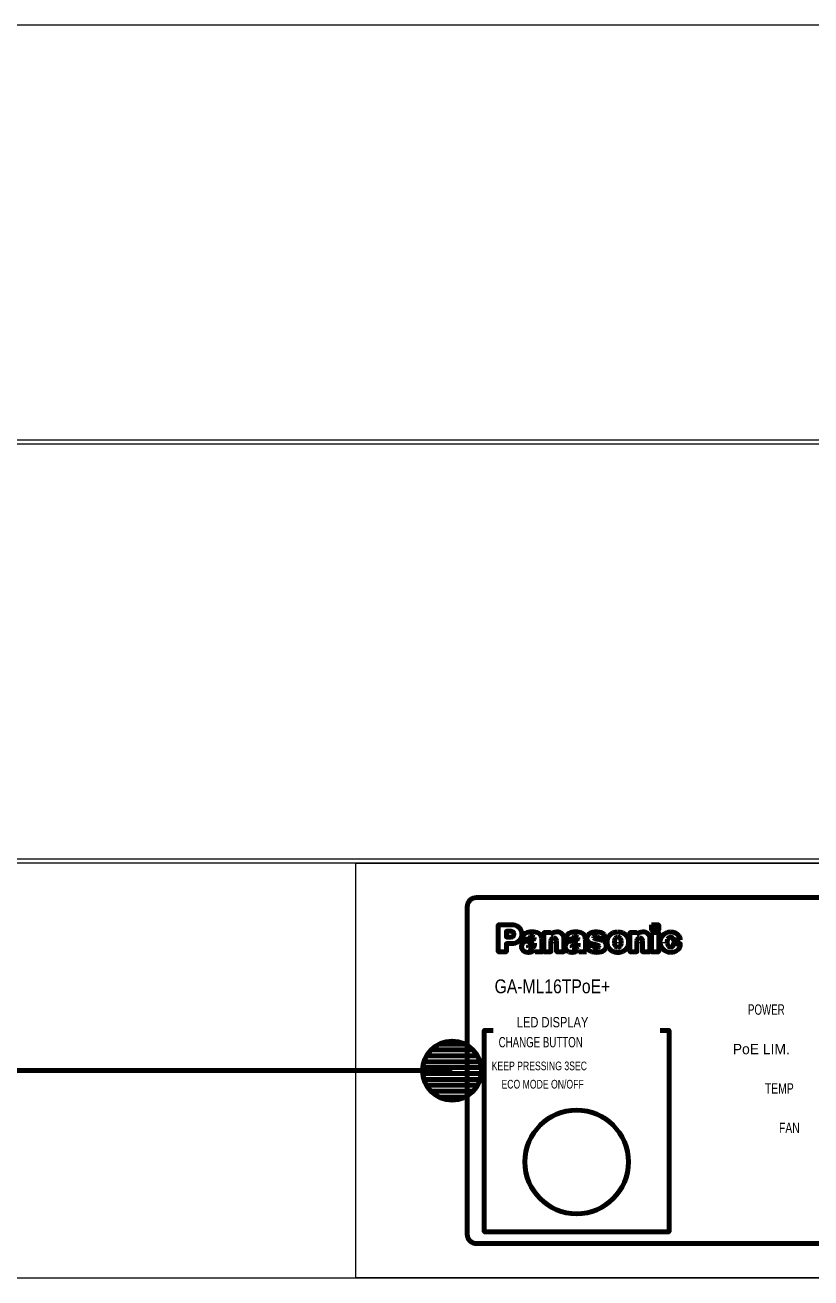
# Model space of a CAD drawing. Units: millimetres on the paper. Extents: x -400 to 400, y -280 to 280.
# Drawn here: x 150.79 to 157.46, y 132.85 to 143.48 of the extents above; entities that cross this region are included whole.
import ezdxf
from ezdxf.enums import TextEntityAlignment as Align

# ---------------------------------------------------------------- set-up
doc = ezdxf.new("R2010")
doc.units = ezdxf.units.MM
doc.linetypes.add('DASHED1', pattern=[1.8, 1.2, -0.6])
for name, color, linetype, lineweight in [('0-0_0', 7, 'Continuous', 20), ('0-2_Defpoints', 2, 'Continuous', 80), ('0-4_(J)SP', 7, 'Continuous', 20), ('0-6_moji1', 1, 'Continuous', 80)]:
    doc.layers.add(name, color=color, linetype=linetype, lineweight=lineweight)
doc.styles.add('PUDGoDpMt', font='')
doc.styles.get('PUDGoDpMt').set_extended_font_data('PUDGoDpMt')

# ---------------------------------------------------------------- blocks, each defined once
blk = doc.blocks.new('1U-')
at = {"layer": '0-6_moji1', "color": 7, "lineweight": 20}
for p, q in [((23.9, 0), (-23.9, 0)), ((-23.9, -4.4), (23.9, -4.4))]:
    blk.add_line(p, q, dxfattribs=at)
blk = doc.blocks.new('PP-1U-2')
at = {"layer": '0-4_(J)SP'}
blk.add_blockref('1U-', (0, 0), dxfattribs=at)
blk = doc.blocks.new('PN261693-')
at = {"layer": '0-6_moji1'}
for p, q in [((-15.22, -0.365), (-9.45, -0.365)), ((-15.32, -3.935), (-15.32, -0.465)), ((-13.363, -0.709), (-13.363, -0.655)), ((-13.363, -0.655), (-13.287, -0.655)), ((-13.287, -0.709), (-13.287, -0.655)), ((-14.85, -0.723), (-14.903, -0.723)), ((-14.903, -0.784), (-14.903, -0.723)), ((-14.85, -0.784), (-14.903, -0.784)), ((-14.505, -0.94), (-14.505, -0.736)), ((-14.436, -0.736), (-14.505, -0.736)), ((-14.434, -0.758), (-14.436, -0.736)), ((-13.926, -0.795), (-13.853, -0.795)), ((-13.853, -0.795), (-13.853, -0.789)), ((-13.593, -0.94), (-13.593, -0.736)), ((-13.524, -0.736), (-13.593, -0.736)), ((-13.524, -0.736), (-13.522, -0.758)), ((-13.363, -0.709), (-13.287, -0.709)), ((-13.363, -0.94), (-13.363, -0.736)), ((-13.363, -0.736), (-13.287, -0.736)), ((-14.903, -0.94), (-14.903, -0.853)), ((-14.828, -0.853), (-14.903, -0.853)), ((-14.732, -0.806), (-14.663, -0.807)), ((-14.663, -0.807), (-14.663, -0.799)), ((-14.638, -0.86), (-14.653, -0.864)), ((-14.638, -0.86), (-14.653, -0.864)), ((-14.527, -0.922), (-14.529, -0.816)), ((-14.527, -0.922), (-14.529, -0.816)), ((-14.372, -0.94), (-14.372, -0.822)), ((-14.293, -0.94), (-14.293, -0.802)), ((-14.268, -0.806), (-14.199, -0.807)), ((-14.199, -0.807), (-14.199, -0.799)), ((-14.175, -0.86), (-14.19, -0.864)), ((-14.175, -0.86), (-14.19, -0.864)), ((-14.064, -0.922), (-14.065, -0.816)), ((-14.064, -0.922), (-14.065, -0.816)), ((-13.979, -0.872), (-14.051, -0.872)), ((-14.051, -0.872), (-13.979, -0.872)), ((-13.46, -0.94), (-13.46, -0.822)), ((-13.381, -0.94), (-13.381, -0.802)), ((-13.132, -0.814), (-13.132, -0.81)), ((-13.06, -0.814), (-13.132, -0.814)), ((-13.058, -0.855), (-13.058, -0.871)), ((-14.903, -0.94), (-14.991, -0.94)), ((-14.599, -0.94), (-14.518, -0.94)), ((-14.599, -0.94), (-14.518, -0.94)), ((-14.372, -0.94), (-14.293, -0.94)), ((-14.135, -0.94), (-14.055, -0.94)), ((-14.135, -0.94), (-14.055, -0.94)), ((-13.46, -0.94), (-13.381, -0.94)), ((-9.45, -4.035), (-15.22, -4.035))]:
    blk.add_line(p, q, dxfattribs=at)
at = {"layer": '0-6_moji1', "lineweight": 20}
for p, q in [((-14.729, -0.847), (-14.804, -0.847)), ((-14.505, -0.847), (-14.528, -0.847)), ((-14.372, -0.847), (-14.431, -0.847)), ((-14.265, -0.847), (-14.293, -0.847)), ((-14.021, -0.847), (-14.065, -0.847)), ((-13.835, -0.847), (-13.851, -0.847)), ((-13.686, -0.847), (-13.756, -0.847)), ((-13.593, -0.847), (-13.607, -0.847)), ((-13.46, -0.847), (-13.519, -0.847)), ((-13.363, -0.847), (-13.381, -0.847)), ((-13.197, -0.847), (-13.287, -0.847))]:
    blk.add_line(p, q, dxfattribs=at)
at = {"layer": '0-6_moji1', "color": 7, "lineweight": 20}
blk.add_lwpolyline([(-16.5, 0), (16.5, 0), (16.5, -4.4), (-16.5, -4.4)], close=True, dxfattribs=at)
at = {"layer": '0-6_moji1'}
for points in [[(-14.828, -0.655), (-14.991, -0.655), (-14.991, -0.94), (-14.903, -0.94), (-14.903, -0.853), (-14.828, -0.853)], [(-14.991, -0.94), (-14.991, -0.655), (-14.828, -0.655)], [(-14.85, -0.723), (-14.903, -0.723), (-14.903, -0.784), (-14.85, -0.784)], [(-14.434, -0.758), (-14.436, -0.736), (-14.505, -0.736), (-14.505, -0.94), (-14.431, -0.94), (-14.431, -0.823)], [(-13.926, -0.795), (-13.853, -0.795), (-13.853, -0.789)], [(-13.519, -0.823), (-13.519, -0.94), (-13.593, -0.94), (-13.593, -0.736), (-13.524, -0.736), (-13.522, -0.758)], [(-13.363, -0.94), (-13.287, -0.94), (-13.287, -0.736)], [(-14.732, -0.806), (-14.663, -0.807), (-14.663, -0.799)], [(-14.505, -0.94), (-14.431, -0.94), (-14.431, -0.823)], [(-14.372, -0.822), (-14.372, -0.94), (-14.293, -0.94), (-14.293, -0.802)], [(-14.268, -0.806), (-14.199, -0.807), (-14.199, -0.799)], [(-13.593, -0.94), (-13.519, -0.94), (-13.519, -0.823)], [(-13.381, -0.802), (-13.381, -0.94), (-13.46, -0.94), (-13.46, -0.822)], [(-13.132, -0.81), (-13.132, -0.814), (-13.06, -0.814)], [(-13.058, -0.871), (-13.058, -0.855), (-13.132, -0.855), (-13.132, -0.863)], [(-13.058, -0.855), (-13.132, -0.855), (-13.132, -0.863)], [(-13.271, -1.774), (-13.178, -1.774), (-13.178, -3.91), (-15.138, -3.91), (-15.138, -1.774), (-15.044, -1.774)]]:
    blk.add_lwpolyline(points, dxfattribs=at)
for points in [[(-13.363, -0.655), (-13.287, -0.655), (-13.287, -0.709), (-13.363, -0.709)], [(-13.363, -0.736), (-13.287, -0.736), (-13.287, -0.94), (-13.363, -0.94)]]:
    blk.add_lwpolyline(points, close=True, dxfattribs=at)
blk.add_circle((-14.158, -3.17), 0.55, dxfattribs=at)
for centre, radius, start, end in [((-15.22, -0.465), 0.1, 90, 180), ((-14.839, -0.754), 0.0997, 276.4531, 83.5469), ((-14.839, -0.754), 0.0997, 276.4531, 83.5469), ((-14.854, -0.754), 0.0308, 276.1799, 83.8201), ((-14.854, -0.754), 0.0308, 276.1799, 83.8201), ((-14.696, -0.795), 0.0376, 167.7282, 197.7282), ((-14.696, -0.795), 0.0376, 167.7282, 197.7282), ((-14.663, -0.804), 0.0717, 121.4291, 165.8552), ((-14.663, -0.804), 0.0717, 121.4291, 165.8552), ((-14.638, -0.879), 0.15, 88.0804, 114.607), ((-14.638, -0.879), 0.15, 88.0804, 114.607), ((-14.641, -0.803), 0.022, 110.098, 170.098), ((-14.641, -0.803), 0.022, 110.098, 170.098), ((-14.632, -0.827), 0.0474, 77.9956, 110.098), ((-14.632, -0.827), 0.0474, 77.9956, 110.098), ((-14.629, -0.89), 0.161, 64.6679, 91.4716), ((-14.629, -0.89), 0.161, 64.6679, 91.4716), ((-14.626, -0.799), 0.0187, 27.3089, 77.9956), ((-14.626, -0.799), 0.0187, 27.3089, 77.9956), ((-14.626, -0.799), 0.0187, 347.7558, 27.3089), ((-14.626, -0.799), 0.0187, 347.7558, 27.3089), ((-14.581, -0.789), 0.0486, 18.3091, 64.269), ((-14.581, -0.789), 0.0486, 18.3091, 64.269), ((-14.653, -0.812), 0.124, 358.3091, 18.3091), ((-14.653, -0.812), 0.124, 358.3091, 18.3091), ((-14.366, -0.823), 0.094, 91.7844, 136.9472), ((-14.366, -0.823), 0.094, 91.7844, 136.9472), ((-14.399, -0.826), 0.032, 89.4959, 174.4959), ((-14.399, -0.826), 0.032, 89.4959, 174.4959), ((-14.399, -0.82), 0.0267, 356.5961, 89.5563), ((-14.399, -0.82), 0.0267, 356.5961, 89.5563), ((-14.365, -0.8), 0.0719, 358.7425, 93.0351), ((-14.365, -0.8), 0.0719, 358.7425, 93.0351), ((-14.233, -0.795), 0.0376, 167.7282, 197.7282), ((-14.233, -0.795), 0.0376, 167.7282, 197.7282), ((-14.2, -0.804), 0.0717, 121.4291, 165.8552), ((-14.2, -0.804), 0.0717, 121.4291, 165.8552), ((-14.175, -0.879), 0.15, 88.0804, 114.607), ((-14.175, -0.879), 0.15, 88.0804, 114.607), ((-14.177, -0.803), 0.022, 110.098, 170.098), ((-14.177, -0.803), 0.022, 110.098, 170.098), ((-14.169, -0.827), 0.0474, 77.9956, 110.098), ((-14.169, -0.827), 0.0474, 77.9956, 110.098), ((-14.165, -0.89), 0.161, 64.6679, 91.4716), ((-14.165, -0.89), 0.161, 64.6679, 91.4716), ((-14.163, -0.799), 0.0187, 27.3089, 77.9956), ((-14.163, -0.799), 0.0187, 27.3089, 77.9956), ((-14.163, -0.799), 0.0187, 347.7558, 27.3089), ((-14.163, -0.799), 0.0187, 347.7558, 27.3089), ((-14.118, -0.789), 0.0486, 18.3091, 64.269), ((-14.118, -0.789), 0.0486, 18.3091, 64.269), ((-14.19, -0.812), 0.124, 358.3091, 18.3091), ((-14.19, -0.812), 0.124, 358.3091, 18.3091), ((-13.997, -0.796), 0.0534, 139.5225, 188.4637), ((-13.997, -0.796), 0.0534, 139.5225, 188.4637), ((-13.976, -0.814), 0.0807, 103.8832, 139.5225), ((-13.976, -0.814), 0.0807, 103.8832, 139.5225), ((-13.955, -0.878), 0.148, 89.4348, 105.8719), ((-13.955, -0.878), 0.148, 89.4348, 105.8719), ((-13.966, -0.789), 0.0103, 153.1854, 198.4756), ((-13.966, -0.789), 0.0103, 153.1854, 198.4756), ((-13.959, -0.783), 0.0189, 208.0443, 262.3413), ((-13.959, -0.783), 0.0189, 208.0443, 262.3413), ((-13.959, -0.793), 0.0178, 112.0129, 149.7239), ((-13.959, -0.793), 0.0178, 112.0129, 149.7239), ((-13.951, -0.813), 0.0393, 70.1557, 112.0129), ((-13.951, -0.813), 0.0393, 70.1557, 112.0129), ((-13.951, -0.969), 0.239, 77.5117, 90.4595), ((-13.951, -0.969), 0.239, 77.5117, 90.4595), ((-13.945, -0.795), 0.0196, 30.1557, 70.1557), ((-13.945, -0.795), 0.0196, 30.1557, 70.1557), ((-13.933, -0.79), 0.0074, 0.6197, 42.1483), ((-13.933, -0.79), 0.0074, 0.6197, 42.1483), ((-13.989, -0.791), 0.0632, 355.6197, 0.6197), ((-13.989, -0.791), 0.0632, 355.6197, 0.6197), ((-13.918, -0.803), 0.0693, 43.0363, 74.8331), ((-13.918, -0.803), 0.0693, 43.0363, 74.8331), ((-13.914, -0.794), 0.0607, 4.5343, 39.5343), ((-13.914, -0.794), 0.0607, 4.5343, 39.5343), ((-13.735, -0.834), 0.1, 140.5567, 182.5567), ((-13.735, -0.834), 0.1, 140.5567, 182.5567), ((-13.723, -0.846), 0.117, 115.7398, 139.8559), ((-13.723, -0.846), 0.117, 115.7398, 139.8559), ((-13.723, -0.861), 0.131, 89.2946, 113.0329), ((-13.723, -0.861), 0.131, 89.2946, 113.0329), ((-13.697, -0.829), 0.0591, 145.1597, 175.1597), ((-13.697, -0.829), 0.0591, 145.1597, 175.1597), ((-13.722, -0.812), 0.0289, 89.0604, 145.1597), ((-13.722, -0.812), 0.0289, 89.0604, 145.1597), ((-13.72, -0.861), 0.131, 66.9671, 90.7054), ((-13.72, -0.861), 0.131, 66.9671, 90.7054), ((-13.721, -0.812), 0.0289, 34.8403, 90.9396), ((-13.721, -0.812), 0.0289, 34.8403, 90.9396), ((-13.746, -0.829), 0.0591, 4.8403, 34.8403), ((-13.746, -0.829), 0.0591, 4.8403, 34.8403), ((-13.719, -0.846), 0.117, 40.1441, 64.2602), ((-13.719, -0.846), 0.117, 40.1441, 64.2602), ((-13.707, -0.834), 0.1, 357.4433, 39.4433), ((-13.707, -0.834), 0.1, 357.4433, 39.4433), ((-13.454, -0.823), 0.094, 91.7844, 136.9472), ((-13.454, -0.823), 0.094, 91.7844, 136.9472), ((-13.487, -0.826), 0.032, 89.4959, 174.4959), ((-13.487, -0.826), 0.032, 89.4959, 174.4959), ((-13.487, -0.82), 0.0267, 356.5961, 89.5563), ((-13.487, -0.82), 0.0267, 356.5961, 89.5563), ((-13.453, -0.8), 0.0719, 358.7425, 93.0351), ((-13.453, -0.8), 0.0719, 358.7425, 93.0351), ((-13.163, -0.816), 0.0314, 89.9943, 163.4943), ((-13.163, -0.816), 0.0314, 89.9943, 163.4943), ((-13.158, -0.838), 0.108, 37.4868, 92.4868), ((-13.158, -0.838), 0.108, 37.4868, 92.4868), ((-13.164, -0.817), 0.0328, 12.3661, 87.3661), ((-13.164, -0.817), 0.0328, 12.3661, 87.3661), ((-13.144, -0.816), 0.0841, 1.3959, 31.3959), ((-13.144, -0.816), 0.0841, 1.3959, 31.3959), ((-14.679, -0.884), 0.0639, 167.9377, 210.0497), ((-14.679, -0.884), 0.0639, 167.9377, 210.0497), ((-14.689, -0.882), 0.0537, 109.6429, 167.9377), ((-14.689, -0.882), 0.0537, 109.6429, 167.9377), ((-14.687, -0.889), 0.0547, 210.0497, 249.5695), ((-14.687, -0.889), 0.0547, 210.0497, 249.5695), ((-14.646, -1.003), 0.182, 99.9163, 109.6429), ((-14.646, -1.003), 0.182, 99.9163, 109.6429), ((-14.807, -0.052), 0.783, 279.5248, 282.8374), ((-14.807, -0.052), 0.783, 279.5248, 282.8374), ((-14.652, -0.881), 0.0173, 148.5901, 224.6661), ((-14.652, -0.881), 0.0173, 148.5901, 224.6661), ((-14.644, -0.895), 0.0323, 106.2416, 134.2416), ((-14.644, -0.895), 0.0323, 106.2416, 134.2416), ((-14.645, -0.868), 0.0321, 232.0472, 282.0472), ((-14.645, -0.868), 0.0321, 232.0472, 282.0472), ((-14.669, -0.722), 0.142, 282.6079, 296.6597), ((-14.669, -0.722), 0.142, 282.6079, 296.6597), ((-14.651, -0.832), 0.0684, 280.9028, 296.357), ((-14.651, -0.832), 0.0684, 280.9028, 296.357), ((-14.662, -0.869), 0.0762, 290.7824, 317.4186), ((-14.662, -0.869), 0.0762, 290.7824, 317.4186), ((-14.649, -0.737), 0.0794, 281.7653, 291.7653), ((-14.649, -0.737), 0.0794, 281.7653, 291.7653), ((-14.637, -0.868), 0.0305, 302.0004, 328.0082), ((-14.637, -0.868), 0.0305, 302.0004, 328.0082), ((-14.622, -0.796), 0.0152, 278.0453, 304.2503), ((-14.622, -0.796), 0.0152, 278.0453, 304.2503), ((-14.622, -0.796), 0.0152, 304.2503, 334.2503), ((-14.622, -0.796), 0.0152, 304.2503, 334.2503), ((-14.648, -0.863), 0.0427, 330.5523, 0.0415), ((-14.648, -0.863), 0.0427, 330.5523, 0.0415), ((-14.717, -0.858), 0.112, 357.5036, 5.0759), ((-14.717, -0.858), 0.112, 357.5036, 5.0759), ((-14.551, -0.913), 0.0555, 187.8572, 209.403), ((-14.551, -0.913), 0.0555, 187.8572, 209.403), ((-14.493, -0.917), 0.0342, 187.8177, 203.0621), ((-14.493, -0.917), 0.0342, 187.8177, 203.0621), ((-14.216, -0.884), 0.0639, 167.9377, 210.0497), ((-14.216, -0.884), 0.0639, 167.9377, 210.0497), ((-14.225, -0.882), 0.0537, 109.6429, 167.9377), ((-14.225, -0.882), 0.0537, 109.6429, 167.9377), ((-14.224, -0.889), 0.0547, 210.0497, 249.5695), ((-14.224, -0.889), 0.0547, 210.0497, 249.5695), ((-14.182, -1.003), 0.182, 99.9163, 109.6429), ((-14.182, -1.003), 0.182, 99.9163, 109.6429), ((-14.343, -0.052), 0.783, 279.5248, 282.8374), ((-14.343, -0.052), 0.783, 279.5248, 282.8374), ((-14.189, -0.881), 0.0173, 148.5901, 224.6661), ((-14.189, -0.881), 0.0173, 148.5901, 224.6661), ((-14.181, -0.895), 0.0323, 106.2416, 134.2416), ((-14.181, -0.895), 0.0323, 106.2416, 134.2416), ((-14.181, -0.868), 0.0321, 232.0472, 282.0472), ((-14.181, -0.868), 0.0321, 232.0472, 282.0472), ((-14.206, -0.722), 0.142, 282.6079, 296.6597), ((-14.206, -0.722), 0.142, 282.6079, 296.6597), ((-14.187, -0.832), 0.0684, 280.9028, 296.357), ((-14.187, -0.832), 0.0684, 280.9028, 296.357), ((-14.198, -0.869), 0.0762, 290.7824, 317.4186), ((-14.198, -0.869), 0.0762, 290.7824, 317.4186), ((-14.185, -0.737), 0.0794, 281.7653, 291.7653), ((-14.185, -0.737), 0.0794, 281.7653, 291.7653), ((-14.173, -0.868), 0.0305, 302.0004, 328.0082), ((-14.173, -0.868), 0.0305, 302.0004, 328.0082), ((-14.158, -0.796), 0.0152, 278.0453, 304.2503), ((-14.158, -0.796), 0.0152, 278.0453, 304.2503), ((-14.158, -0.796), 0.0152, 304.2503, 334.2503), ((-14.158, -0.796), 0.0152, 304.2503, 334.2503), ((-14.184, -0.863), 0.0427, 330.5523, 0.0415), ((-14.184, -0.863), 0.0427, 330.5523, 0.0415), ((-14.253, -0.858), 0.112, 357.5036, 5.0759), ((-14.253, -0.858), 0.112, 357.5036, 5.0759), ((-14.087, -0.913), 0.0555, 187.8572, 209.403), ((-14.087, -0.913), 0.0555, 187.8572, 209.403), ((-14.03, -0.917), 0.0342, 187.8177, 203.0621), ((-14.03, -0.917), 0.0342, 187.8177, 203.0621), ((-13.999, -0.877), 0.053, 174.5979, 189.5979), ((-13.999, -0.877), 0.053, 174.5979, 189.5979), ((-13.994, -0.876), 0.0576, 189.5979, 209.6008), ((-13.994, -0.876), 0.0576, 189.5979, 209.6008), ((-13.987, -0.795), 0.0628, 188.4637, 216.081), ((-13.987, -0.795), 0.0628, 188.4637, 216.081), ((-13.978, -0.866), 0.0767, 210.1708, 256.3492), ((-13.978, -0.866), 0.0767, 210.1708, 256.3492), ((-13.998, -0.802), 0.0499, 216.081, 247.03), ((-13.998, -0.802), 0.0499, 216.081, 247.03), ((-13.979, -0.771), 0.0862, 244.0077, 251.9558), ((-13.979, -0.771), 0.0862, 244.0077, 251.9558), ((-13.957, -0.707), 0.154, 251.5747, 262.2962), ((-13.957, -0.707), 0.154, 251.5747, 262.2962), ((-13.819, -0.861), 0.161, 183.84, 186.975), ((-13.819, -0.861), 0.161, 183.84, 186.975), ((-14.085, -1.508), 0.657, 77.8988, 80.6082), ((-14.085, -1.508), 0.657, 77.8988, 80.6082), ((-13.963, -0.879), 0.0154, 186.975, 231.3936), ((-13.963, -0.879), 0.0154, 186.975, 231.3936), ((-13.948, -0.866), 0.0349, 225.6237, 268.4271), ((-13.948, -0.866), 0.0349, 225.6237, 268.4271), ((-13.912, -0.634), 0.175, 253.748, 260.6895), ((-13.912, -0.634), 0.175, 253.748, 260.6895), ((-13.947, -0.87), 0.0304, 265.5583, 296.3883), ((-13.947, -0.87), 0.0304, 265.5583, 296.3883), ((-13.96, -0.953), 0.0886, 71.718, 81.718), ((-13.96, -0.953), 0.0886, 71.718, 81.718), ((-13.963, -1.031), 0.225, 71.7375, 84.1481), ((-13.963, -1.031), 0.225, 71.7375, 84.1481), ((-13.939, -0.882), 0.0163, 290.2429, 341.7221), ((-13.939, -0.882), 0.0163, 290.2429, 341.7221), ((-13.937, -0.883), 0.0147, 11.0676, 71.718), ((-13.937, -0.883), 0.0147, 11.0676, 71.718), ((-13.937, -0.883), 0.0147, 341.7221, 11.0676), ((-13.937, -0.883), 0.0147, 341.7221, 11.0676), ((-13.917, -0.867), 0.0756, 285, 316.3042), ((-13.917, -0.867), 0.0756, 285, 316.3042), ((-13.908, -0.884), 0.0683, 38.8746, 76.9548), ((-13.908, -0.884), 0.0683, 38.8746, 76.9548), ((-13.917, -0.867), 0.0756, 316.3042, 341.664), ((-13.917, -0.867), 0.0756, 316.3042, 341.664), ((-13.899, -0.876), 0.0558, 343.8832, 38.6866), ((-13.899, -0.876), 0.0558, 343.8832, 38.6866), ((-13.735, -0.843), 0.1, 177.4433, 219.4433), ((-13.735, -0.843), 0.1, 177.4433, 219.4433), ((-13.723, -0.831), 0.117, 220.1441, 244.2602), ((-13.723, -0.831), 0.117, 220.1441, 244.2602), ((-13.674, -0.838), 0.083, 170, 190), ((-13.674, -0.838), 0.083, 170, 190), ((-13.697, -0.848), 0.0591, 184.8403, 214.8403), ((-13.697, -0.848), 0.0591, 184.8403, 214.8403), ((-13.722, -0.865), 0.0289, 214.8403, 270.9396), ((-13.722, -0.865), 0.0289, 214.8403, 270.9396), ((-13.721, -0.865), 0.0289, 269.0604, 325.1597), ((-13.721, -0.865), 0.0289, 269.0604, 325.1597), ((-13.746, -0.848), 0.0591, 325.1597, 355.1597), ((-13.746, -0.848), 0.0591, 325.1597, 355.1597), ((-13.768, -0.838), 0.083, 350, 10), ((-13.768, -0.838), 0.083, 350, 10), ((-13.719, -0.831), 0.117, 295.7398, 319.8559), ((-13.719, -0.831), 0.117, 295.7398, 319.8559), ((-13.707, -0.843), 0.1, 320.5567, 2.5567), ((-13.707, -0.843), 0.1, 320.5567, 2.5567), ((-13.086, -0.839), 0.111, 163.4943, 187.2173), ((-13.086, -0.839), 0.111, 163.4943, 187.2173), ((-13.142, -0.846), 0.0545, 187.2173, 218.893), ((-13.142, -0.846), 0.0545, 187.2173, 218.893), ((-13.159, -0.859), 0.0334, 218.893, 263.424), ((-13.159, -0.859), 0.0334, 218.893, 263.424), ((-13.162, -0.862), 0.03, 268.8861, 359.1844), ((-13.162, -0.862), 0.03, 268.8861, 359.1844), ((-13.157, -0.835), 0.112, 267.3253, 312.3253), ((-13.157, -0.835), 0.112, 267.3253, 312.3253), ((-13.133, -0.861), 0.0759, 312.3253, 350.79), ((-13.133, -0.861), 0.0759, 312.3253, 350.79), ((-13.07, -0.871), 0.0121, 346.5883, 356.5883), ((-13.07, -0.871), 0.0121, 346.5883, 356.5883), ((-14.67, -0.843), 0.104, 249.5695, 266.4939), ((-14.67, -0.843), 0.104, 249.5695, 266.4939), ((-14.67, -0.847), 0.1, 266.4939, 290.7824), ((-14.67, -0.847), 0.1, 266.4939, 290.7824), ((-14.493, -0.917), 0.0342, 203.0621, 223.0621), ((-14.493, -0.917), 0.0342, 203.0621, 223.0621), ((-14.206, -0.843), 0.104, 249.5695, 266.4939), ((-14.206, -0.843), 0.104, 249.5695, 266.4939), ((-14.207, -0.847), 0.1, 266.4939, 290.7824), ((-14.207, -0.847), 0.1, 266.4939, 290.7824), ((-14.03, -0.917), 0.0342, 203.0621, 223.0621), ((-14.03, -0.917), 0.0342, 203.0621, 223.0621), ((-13.947, -0.756), 0.191, 255, 285), ((-13.947, -0.756), 0.191, 255, 285), ((-13.723, -0.816), 0.131, 246.9671, 270.7054), ((-13.723, -0.816), 0.131, 246.9671, 270.7054), ((-13.72, -0.816), 0.131, 269.2946, 293.0329), ((-13.72, -0.816), 0.131, 269.2946, 293.0329), ((-15.22, -3.935), 0.1, 180, 270)]:
    blk.add_arc(centre, radius, start, end, dxfattribs=at)
blk.add_ellipse((-13.16, -0.838), major_axis=(-0.114, 0), ratio=0.950298, start_param=4.737448, end_param=7.828923, dxfattribs=at)
blk.add_ellipse((-13.16, -0.838), major_axis=(-0.114, 0), ratio=0.950298, start_param=4.737448, end_param=7.828923, dxfattribs=at)
at = {"layer": '0-6_moji1', "style": 'PUDGoDpMt'}
for s, height, width, p in [('GA-ML16TPoE+', 0.1466, 0.85, (-15.029, -1.424)), ('POWER', 0.11, 0.7, (-12.34, -1.641)), ('LED DISPLAY', 0.11, 0.8, (-14.793, -1.775)), ('CHANGE BUTTON', 0.11, 0.7, (-14.986, -1.987)), ('KEEP PRESSING 3SEC', 0.09164, 0.75, (-15.06, -2.224)), ('ECO MODE ON/OFF', 0.09164, 0.75, (-14.956, -2.418)), ('TEMP', 0.11, 0.75, (-12.161, -2.478)), ('FAN', 0.11, 0.75, (-12.011, -2.897))]:
    blk.add_text(s, height=height, dxfattribs=dict(at, width=width)).set_placement(p, align=Align.BOTTOM_LEFT)
blk.add_text('PoE LIM.', height=0.11, dxfattribs=at).set_placement((-12.501, -2.06), align=Align.BOTTOM_LEFT)
blk = doc.blocks.new('U18')
at = {"layer": '0-2_Defpoints', "color": 1}
for p, q in [((-0.109, 0.225), (0.109, 0.225)), ((-0.217, 0.125), (0.217, 0.125)), ((-0.179, 0.175), (0.179, 0.175)), ((0, 0), (-14.84, 0)), ((-0.249, 0.025), (0.249, 0.025)), ((-0.238, 0.075), (0.238, 0.075)), ((-0.249, -0.025), (0.249, -0.025)), ((-0.238, -0.075), (0.238, -0.075)), ((-0.217, -0.125), (0.217, -0.125)), ((-0.179, -0.175), (0.179, -0.175)), ((-0.109, -0.225), (0.109, -0.225))]:
    blk.add_line(p, q, dxfattribs=at)
blk.add_circle((0, 0), 0.25, dxfattribs=at)
blk = doc.blocks.new('BP-1U-2')
at = {"layer": '0-4_(J)SP'}
blk.add_blockref('1U-', (0, 0), dxfattribs=at)

msp = doc.modelspace()

# ---------------------------------------------------------------- linework, layer by layer
at = {"layer": '0-0_0', "linetype": 'DASHED1'}
for p, q in [((186.16, 143.479), (147.44, 143.479)), ((186.16, 139.923), (147.44, 139.923)), ((186.16, 136.367), (147.44, 136.367))]:
    msp.add_line(p, q, dxfattribs=at)

# ---------------------------------------------------------------- block references
at = {"layer": '0-2_Defpoints'}
msp.add_blockref('U18', (154.416, 134.607), dxfattribs=at)
at = {"layer": '0-6_moji1', "xscale": 0.8, "yscale": 0.8}
for name, p in [('BP-1U-2', (166.8, 143.479)), ('PP-1U-2', (166.8, 139.923)), ('1U-', (166.8, 136.367)), ('PN261693-', (166.8, 136.367))]:
    msp.add_blockref(name, p, dxfattribs=at)

doc.saveas('drawing.dxf')
